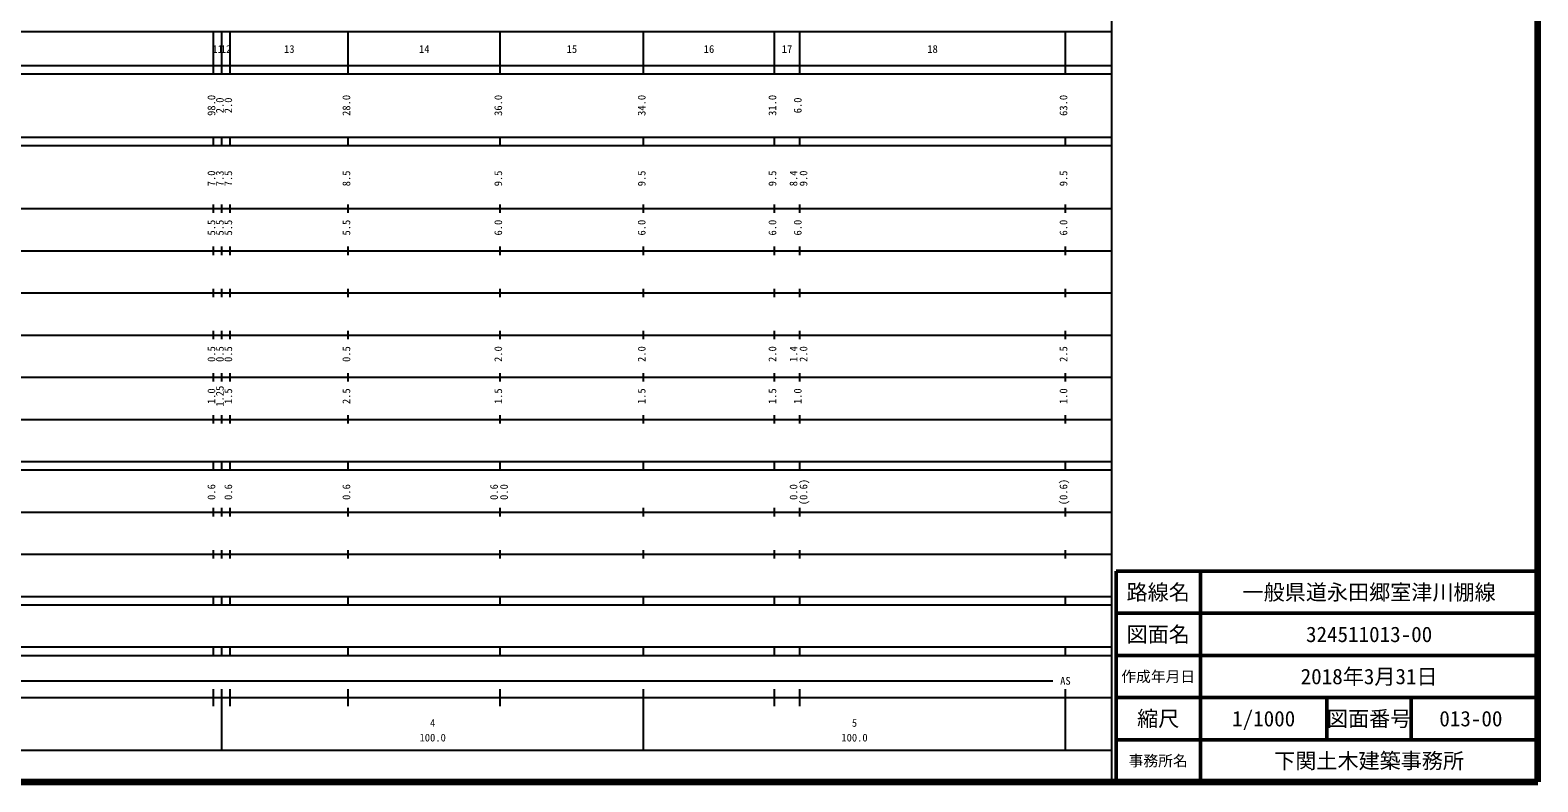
# Model space of a CAD drawing. Units: millimetres on the paper, enlarged 1000 times. Extents: x 40000 to 680000, y 20000 to 380000.
# Drawn here: x 322569 to 680000, y 20000 to 198357 of the extents above; entities that cross this region are included whole.
import ezdxf
from ezdxf.enums import TextEntityAlignment as Align

# ---------------------------------------------------------------- set-up
doc = ezdxf.new("R2010")
doc.units = ezdxf.units.MM
doc.header["$LTSCALE"] = 1000
for name, color, linetype, lineweight in [('M-TTL', 2, 'Continuous', 140), ('M-TTL-BAND', 7, 'Continuous', 25), ('M-TTL-FRAM', 2, 'Continuous', 50), ('M-TTL-LINE', 7, 'Continuous', 50)]:
    doc.layers.add(name, color=color, linetype=linetype, lineweight=lineweight)
doc.layers.add('M-TTL-TXT', color=7, linetype='Continuous')
doc.styles.add('ＭＳ ゴシック', font='')
doc.styles.get('ＭＳ ゴシック').set_extended_font_data('MS Gothic')

msp = doc.modelspace()

# ---------------------------------------------------------------- linework, layer by layer
at = {"layer": 'M-TTL'}
for p, q in [((680000, 20000), (680000, 380000)), ((40000, 20000), (680000, 20000))]:
    msp.add_line(p, q, dxfattribs=at)
at = {"layer": 'M-TTL-BAND'}
for p, q in [((579000, 20000), (579000, 370000)), ((68000, 198000), (579000, 198000)), ((366000, 188000), (366000, 198000)), ((368000, 188000), (368000, 198000)), ((370000, 188000), (370000, 198000)), ((398000, 188000), (398000, 198000)), ((434000, 188000), (434000, 198000)), ((468000, 188000), (468000, 198000)), ((499000, 188000), (499000, 198000)), ((505000, 188000), (505000, 198000)), ((568000, 188000), (568000, 198000)), ((40000, 190000), (579000, 190000)), ((40000, 188000), (579000, 188000)), ((40000, 173000), (579000, 173000)), ((366000, 171000), (366000, 173000)), ((368000, 171000), (368000, 173000)), ((370000, 171000), (370000, 173000)), ((398000, 171000), (398000, 173000)), ((434000, 171000), (434000, 173000)), ((468000, 171000), (468000, 173000)), ((499000, 171000), (499000, 173000)), ((505000, 171000), (505000, 173000)), ((568000, 171000), (568000, 173000)), ((40000, 171000), (579000, 171000)), ((40000, 156000), (579000, 156000)), ((366000, 155000), (366000, 157000)), ((368000, 155000), (368000, 157000)), ((370000, 155000), (370000, 157000)), ((398000, 155000), (398000, 157000)), ((434000, 155000), (434000, 157000)), ((468000, 155000), (468000, 157000)), ((499000, 155000), (499000, 157000)), ((505000, 155000), (505000, 157000)), ((568000, 155000), (568000, 157000)), ((366000, 145000), (366000, 147000)), ((368000, 145000), (368000, 147000)), ((370000, 145000), (370000, 147000)), ((398000, 145000), (398000, 147000)), ((434000, 145000), (434000, 147000)), ((468000, 145000), (468000, 147000)), ((499000, 145000), (499000, 147000)), ((505000, 145000), (505000, 147000)), ((568000, 145000), (568000, 147000)), ((46000, 146000), (579000, 146000)), ((52000, 136000), (579000, 136000)), ((366000, 135000), (366000, 137000)), ((368000, 135000), (368000, 137000)), ((370000, 135000), (370000, 137000)), ((398000, 135000), (398000, 137000)), ((434000, 135000), (434000, 137000)), ((468000, 135000), (468000, 137000)), ((499000, 135000), (499000, 137000)), ((505000, 135000), (505000, 137000)), ((568000, 135000), (568000, 137000)), ((46000, 126000), (579000, 126000)), ((366000, 125000), (366000, 127000)), ((368000, 125000), (368000, 127000)), ((370000, 125000), (370000, 127000)), ((398000, 125000), (398000, 127000)), ((434000, 125000), (434000, 127000)), ((468000, 125000), (468000, 127000)), ((499000, 125000), (499000, 127000)), ((505000, 125000), (505000, 127000)), ((568000, 125000), (568000, 127000)), ((52000, 116000), (579000, 116000)), ((366000, 115000), (366000, 117000)), ((368000, 115000), (368000, 117000)), ((370000, 115000), (370000, 117000)), ((398000, 115000), (398000, 117000)), ((434000, 115000), (434000, 117000)), ((468000, 115000), (468000, 117000)), ((499000, 115000), (499000, 117000)), ((505000, 115000), (505000, 117000)), ((568000, 115000), (568000, 117000)), ((46000, 106000), (579000, 106000)), ((366000, 105000), (366000, 107000)), ((368000, 105000), (368000, 107000)), ((370000, 105000), (370000, 107000)), ((398000, 105000), (398000, 107000)), ((434000, 105000), (434000, 107000)), ((468000, 105000), (468000, 107000)), ((499000, 105000), (499000, 107000)), ((505000, 105000), (505000, 107000)), ((568000, 105000), (568000, 107000)), ((40000, 96000), (579000, 96000)), ((40000, 94000), (579000, 94000)), ((366000, 94000), (366000, 96000)), ((368000, 94000), (368000, 96000)), ((370000, 94000), (370000, 96000)), ((398000, 94000), (398000, 96000)), ((434000, 94000), (434000, 96000)), ((468000, 94000), (468000, 96000)), ((499000, 94000), (499000, 96000)), ((505000, 94000), (505000, 96000)), ((568000, 94000), (568000, 96000)), ((49000, 84000), (579000, 84000)), ((366000, 83000), (366000, 85000)), ((368000, 83000), (368000, 85000)), ((370000, 83000), (370000, 85000)), ((398000, 83000), (398000, 85000)), ((434000, 83000), (434000, 85000)), ((468000, 83000), (468000, 85000)), ((499000, 83000), (499000, 85000)), ((505000, 83000), (505000, 85000)), ((568000, 83000), (568000, 85000)), ((40000, 74000), (579000, 74000)), ((366000, 73000), (366000, 75000)), ((368000, 73000), (368000, 75000)), ((370000, 73000), (370000, 75000)), ((398000, 73000), (398000, 75000)), ((434000, 73000), (434000, 75000)), ((468000, 73000), (468000, 75000)), ((499000, 73000), (499000, 75000)), ((505000, 73000), (505000, 75000)), ((568000, 73000), (568000, 75000)), ((40000, 64000), (579000, 64000)), ((40000, 62000), (579000, 62000)), ((366000, 62000), (366000, 64000)), ((368000, 62000), (368000, 64000)), ((370000, 62000), (370000, 64000)), ((398000, 62000), (398000, 64000)), ((434000, 62000), (434000, 64000)), ((468000, 62000), (468000, 64000)), ((499000, 62000), (499000, 64000)), ((505000, 62000), (505000, 64000)), ((568000, 62000), (568000, 64000)), ((40000, 52000), (579000, 52000)), ((366000, 50000), (366000, 52000)), ((368000, 50000), (368000, 52000)), ((370000, 50000), (370000, 52000)), ((398000, 50000), (398000, 52000)), ((434000, 50000), (434000, 52000)), ((468000, 50000), (468000, 52000)), ((499000, 50000), (499000, 52000)), ((505000, 50000), (505000, 52000)), ((568000, 50000), (568000, 52000)), ((40000, 50000), (579000, 50000)), ((268500, 44000), (565000, 44000)), ((40000, 40000), (579000, 40000)), ((366000, 38000), (366000, 42000)), ((368000, 27500), (368000, 42000)), ((370000, 38000), (370000, 42000)), ((398000, 38000), (398000, 42000)), ((434000, 38000), (434000, 42000)), ((468000, 27500), (468000, 42000)), ((499000, 38000), (499000, 42000)), ((505000, 38000), (505000, 42000)), ((568000, 27500), (568000, 42000)), ((68000, 27500), (579000, 27500))]:
    msp.add_line(p, q, dxfattribs=at)
at = {"layer": 'M-TTL-FRAM'}
for p, q in [((680000, 70000), (580000, 70000)), ((580000, 70000), (580000, 20000))]:
    msp.add_line(p, q, dxfattribs=at)
at = {"layer": 'M-TTL-LINE'}
for p, q in [((600000, 70000), (600000, 20000)), ((680000, 60000), (580000, 60000)), ((680000, 50000), (580000, 50000)), ((680000, 40000), (580000, 40000)), ((630000, 40000), (630000, 30000)), ((650000, 40000), (650000, 30000)), ((680000, 30000), (580000, 30000))]:
    msp.add_line(p, q, dxfattribs=at)

# ---------------------------------------------------------------- texts
at = {"layer": 'M-TTL-BAND', "style": 'ＭＳ ゴシック'}
for s, p in [('11', (367000, 192405)), ('12', (369000, 192405)), ('13', (384000, 192405)), ('14', (416000, 192405)), ('15', (451000, 192405)), ('16', (483500, 192405)), ('17', (502000, 192405)), ('18', (536500, 192405)), ('AS', (568000, 42500)), ('4', (418000, 32523)), ('5', (518000, 32523)), ('100.0', (418000, 29033)), ('100.0', (518000, 29033))]:
    msp.add_text(s, height=1833, dxfattribs=at).set_placement(p, align=Align.BOTTOM_CENTER)
for s, p in [('98.0', (367000, 180500)), ('28.0', (399000, 180500)), ('36.0', (435000, 180500)), ('34.0', (469000, 180500)), ('31.0', (500000, 180500)), ('63.0', (569000, 180500)), ('2.0', (369000, 180500)), ('2.0', (371000, 180500)), ('6.0', (506000, 180500)), ('7.0', (367000, 163174)), ('7.3', (369000, 163174)), ('7.5', (371000, 163174)), ('8.5', (399000, 163174)), ('9.5', (435000, 163174)), ('9.5', (469000, 163174)), ('9.5', (500000, 163174)), ('8.4', (505000, 163174)), ('9.0', (507370, 163174)), ('9.5', (569000, 163174)), ('5.5', (367000, 151500)), ('5.5', (369000, 151500)), ('5.5', (371000, 151500)), ('5.5', (399000, 151500)), ('6.0', (435000, 151500)), ('6.0', (469000, 151500)), ('6.0', (500000, 151500)), ('6.0', (506000, 151500)), ('6.0', (569000, 151500)), ('0.5', (367000, 121500)), ('0.5', (369000, 121500)), ('0.5', (371000, 121500)), ('0.5', (399000, 121500)), ('2.0', (435000, 121500)), ('2.0', (469000, 121500)), ('2.0', (500000, 121500)), ('1.4', (505000, 121500)), ('2.0', (507370, 121500)), ('2.5', (569000, 121500)), ('1.0', (367000, 111500)), ('1.25', (369000, 111500)), ('1.5', (371000, 111500)), ('2.5', (399000, 111500)), ('1.5', (435000, 111500)), ('1.5', (469000, 111500)), ('1.5', (500000, 111500)), ('1.0', (506000, 111500)), ('1.0', (569000, 111500)), ('0.6', (367000, 88764)), ('0.6', (371000, 88764)), ('0.6', (399000, 88764)), ('0.6', (434000, 88764)), ('0.0', (436370, 88764)), ('0.0', (505000, 88764)), ('(0.6)', (507370, 88764)), ('(0.6)', (569000, 88764))]:
    msp.add_text(s, height=1833, rotation=90, dxfattribs=at).set_placement(p, align=Align.BOTTOM_CENTER)
at = {"layer": 'M-TTL-TXT', "style": 'ＭＳ ゴシック'}
for s, height, p in [('路線名', 3666, (590000, 65000)), ('路線名', 3666, (590000, 65000)), ('一般県道永田郷室津川棚線', 3666, (640000, 65000)), ('図面名', 3666, (590000, 55000)), ('図面名', 3666, (590000, 55000)), ('324511013-00', 3666, (640000, 55000)), ('作成年月日', 2566, (590000, 45000)), ('作成年月日', 2566, (590000, 45000)), ('2018年3月31日', 3666, (640000, 45000)), ('縮尺', 3666, (590000, 35000)), ('縮尺', 3666, (590000, 35000)), ('1/1000', 3666, (615000, 35000)), ('図面番号', 3666, (640000, 35000)), ('図面番号', 3666, (640000, 35000)), ('013-00', 3666, (664125, 35000)), ('事務所名', 2566, (590000, 25000)), ('事務所名', 2566, (590000, 25000)), ('下関土木建築事務所', 3666, (640000, 25000))]:
    msp.add_text(s, height=height, dxfattribs=at).set_placement(p, align=Align.MIDDLE_CENTER)

doc.saveas('drawing.dxf')
